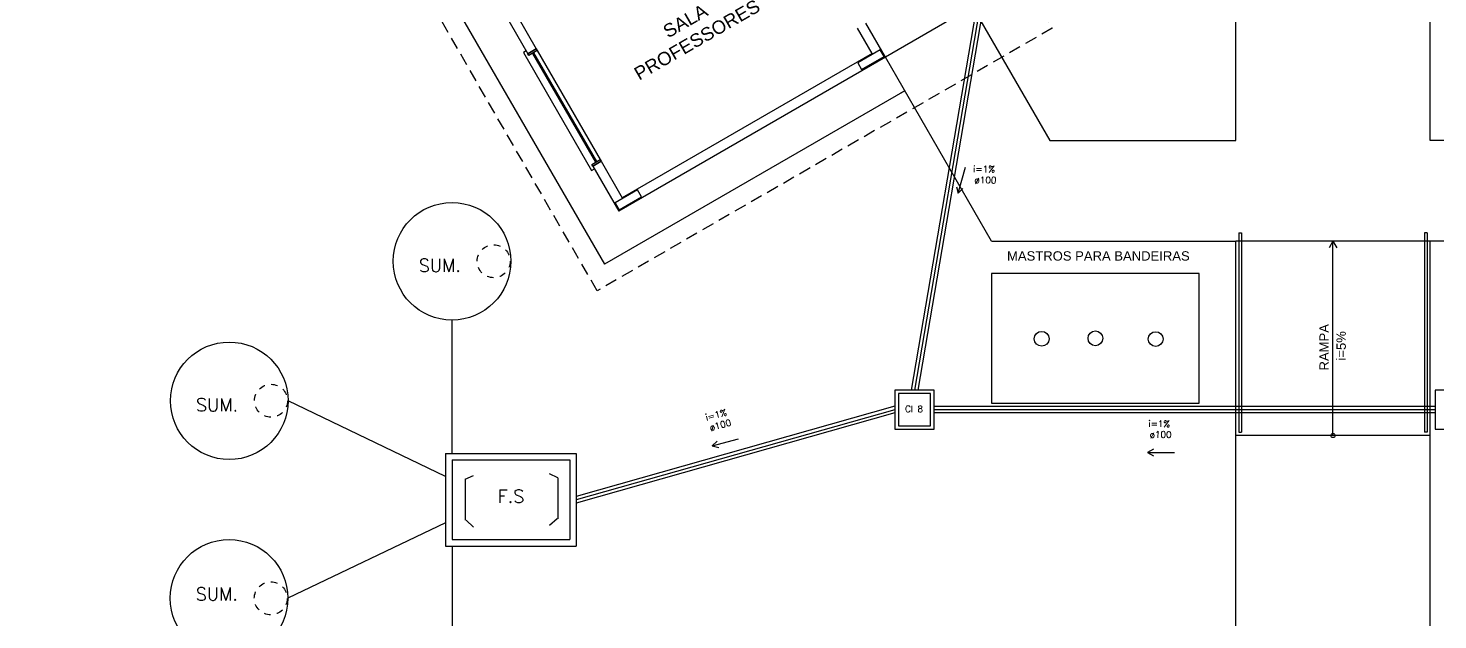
# Model space of a CAD drawing. Extents: x 384 to 538, y 71 to 145.
# Drawn here: x 444.43 to 466.17, y 86.16 to 95.28 of the extents above; entities that cross this region are included whole.
import ezdxf

# ---------------------------------------------------------------- set-up
doc = ezdxf.new("R2010")
doc.units = 0
doc.header["$LTSCALE"] = 0.005
doc.linetypes.add('HIDDEN', pattern=[9.525, 6.35, -3.175])
doc.linetypes.add('TRACEJADO_G', pattern=[0.375, 0.25, -0.125])
for name, color, linetype in [('A-PARED', 5, 'CONTINUOUS'), ('A-PARED-PISOS', 2, 'CONTINUOUS'), ('A-PAREDE', 5, 'CONTINUOUS'), ('A-PISOS', 2, 'CONTINUOUS'), ('A-PISOS-CTEL', 2, 'TRACEJADO_G'), ('A-PISOS-NIVEL', 1, 'CONTINUOUS'), ('A-TEXTO', 3, 'CONTINUOUS'), ('ARQ-EQP-VISTA', 1, 'CONTINUOUS'), ('ARQ-ESQ-VISTA1', 2, 'CONTINUOUS'), ('ARQ-PIS-VISTA', 8, 'CONTINUOUS'), ('ARQ-TXT-1_050', 2, 'CONTINUOUS'), ('ARQ-TXT-1_075', 2, 'CONTINUOUS'), ('EIXOS', 1, 'CONTINUOUS'), ('ESG-GERAL', 7, 'CONTINUOUS'), ('LEGENDA', 7, 'CONTINUOUS'), ('TUB-ESGOTO', 7, 'CONTINUOUS')]:
    doc.layers.add(name, color=color, linetype=linetype)
doc.styles.add('ESC-50-A20', font='arial.ttf', dxfattribs={"height": 0.1})
doc.styles.add('R80', font='SIMPLEX.SHX', dxfattribs={"height": 0.2})
doc.styles.get("Standard").update_dxf_attribs({"font": 'simplex.shx'})
doc.styles.add('T20', font='simplex.shx', dxfattribs={"height": 0.2})

msp = doc.modelspace()

# ---------------------------------------------------------------- linework, layer by layer
at = {"layer": 'A-PARED', "color": 251}
for p, q in [((451.69, 95.661, 0.728), (452.138, 94.886)), ((451.968, 95.481), (452.268, 94.961)), ((457.446, 94.891), (457.221, 95.281)), ((457.651, 94.836), (457.351, 95.356)), ((457.651, 94.836), (453.538, 92.461)), ((457.446, 94.891), (453.593, 92.666)), ((453.138, 93.154), (453.538, 92.461)), ((453.268, 93.229), (453.593, 92.666))]:
    msp.add_line(p, q, dxfattribs=at)
msp.add_lwpolyline([(459.289, 89.499), (462.489, 89.499), (462.489, 91.499), (459.289, 91.499)], close=True, dxfattribs=at)
at = {"layer": 'A-PARED-PISOS', "color": 251}
msp.add_line((458.994, 95.611), (457.651, 94.836), dxfattribs=at)
at = {"layer": 'A-PAREDE', "color": 251}
for p, q in [((452.268, 94.961), (452.138, 94.886)), ((452.138, 94.886), (452.268, 94.961)), ((452.268, 94.961), (452.138, 94.886)), ((453.268, 93.229), (453.138, 93.154)), ((453.138, 93.154), (453.268, 93.229)), ((453.268, 93.229), (453.138, 93.154))]:
    msp.add_line(p, q, dxfattribs=at)
at = {"layer": 'A-PAREDE', "color": 2, "extrusion": (0, 0, -1)}
for p, q in [((458.772, 92.737), (458.885, 93.137)), ((454.982, 88.841), (455.384, 88.95)), ((461.692, 88.736), (462.108, 88.736))]:
    msp.add_line(p, q, dxfattribs=at)
at = {"layer": 'A-PAREDE'}
for p, q in [((450.97, 88.723), (450.968, 90.78)), ((450.87, 88.366), (448.44, 89.535, 15.508)), ((450.87, 87.652), (448.436, 86.489, 15.509)), ((450.97, 87.295), (450.968, 85.238))]:
    msp.add_line(p, q, dxfattribs=at)
at = {"layer": 'A-PAREDE', "color": 1}
msp.add_line((457.796, 89.398), (452.884, 88.009), dxfattribs=at)
at = {"layer": 'A-PAREDE', "color": 251}
for points in [[(457.224, 94.746), (457.284, 94.642), (457.631, 94.842), (457.571, 94.946)], [(453.483, 92.586), (453.543, 92.482), (453.89, 92.682), (453.83, 92.786)]]:
    msp.add_lwpolyline(points, close=True, dxfattribs=at)
at = {"layer": 'A-PAREDE', "color": 2}
for points in [[(458.746, 92.837), (458.772, 92.737), (458.846, 92.809)], [(455.056, 88.914), (454.982, 88.841), (455.083, 88.814)], [(461.782, 88.788), (461.692, 88.736), (461.782, 88.684)]]:
    msp.add_lwpolyline(points, dxfattribs=at)
at = {"layer": 'A-PISOS', "color": 251}
for p, q in [((444.843, 106.321), (453.318, 91.642)), ((457.951, 94.317), (453.318, 91.642)), ((457.951, 94.317), (457.886, 94.279)), ((457.951, 94.317), (457.886, 94.279))]:
    msp.add_line(p, q, dxfattribs=at)
at = {"layer": 'A-PISOS-CTEL', "color": 251, "linetype": 'TRACEJADO_G', "ltscale": 150}
msp.add_lwpolyline([(444.433, 106.431), (451.448, 110.481), (460.223, 95.282), (453.208, 91.232)], close=True, dxfattribs=at)
at = {"layer": 'A-PISOS-NIVEL', "color": 251}
for p, q in [((463.052, 93.549), (463.052, 100.799)), ((466.052, 93.549), (466.052, 100.799)), ((458.994, 95.611), (460.184, 93.549)), ((459.289, 91.999), (457.651, 94.836)), ((460.184, 93.549), (463.052, 93.549)), ((468.927, 93.549), (466.052, 93.549)), ((459.289, 91.999), (463.052, 91.999)), ((463.052, 84.581), (463.052, 91.999)), ((466.052, 91.999), (463.052, 91.999)), ((466.052, 84.581), (466.052, 91.999)), ((469.822, 91.999), (466.052, 91.999)), ((466.052, 88.999), (463.052, 88.999)), ((463.102, 89.049), (463.142, 89.049)), ((466.002, 89.049), (465.962, 89.049))]:
    msp.add_line(p, q, dxfattribs=at)
at = {"layer": 'ARQ-EQP-VISTA', "color": 251}
for centre in [(460.061, 90.491), (460.889, 90.499), (461.818, 90.487)]:
    msp.add_circle(centre, 0.114, dxfattribs=at)
at = {"layer": 'ARQ-ESQ-VISTA1', "color": 251}
for p, q in [((452.209, 94.893), (453.179, 93.213)), ((452.226, 94.903), (453.196, 93.223)), ((452.283, 94.935), (453.253, 93.255))]:
    msp.add_line(p, q, dxfattribs=at)
msp.add_lwpolyline([(452.113, 94.93), (452.069, 94.905), (453.119, 93.086), (453.163, 93.111)], dxfattribs=at)
for points in [[(452.268, 94.961), (452.283, 94.935), (452.153, 94.86), (452.138, 94.886)], [(453.253, 93.255), (453.268, 93.229), (453.138, 93.154), (453.123, 93.18)]]:
    msp.add_lwpolyline(points, close=True, dxfattribs=at)
at = {"layer": 'ARQ-PIS-VISTA', "color": 251}
for p, q in [((463.102, 92.124), (463.102, 89.049)), ((463.102, 92.124), (463.142, 92.124)), ((463.142, 92.124), (463.142, 89.049)), ((465.962, 92.124), (465.962, 89.049)), ((466.002, 92.124), (465.962, 92.124)), ((466.002, 92.124), (466.002, 89.049))]:
    msp.add_line(p, q, dxfattribs=at)
for points in [[(464.552, 89.006), (464.552, 91.999), (464.493, 91.896)], [(464.552, 89.006), (464.552, 91.999), (464.611, 91.896)]]:
    msp.add_lwpolyline(points, dxfattribs=at)
msp.add_circle((464.552, 88.999), 0.0321, dxfattribs=at)
at = {"layer": 'EIXOS'}
for p, q in [((459.405, 97.338), (458.098, 89.701)), ((466.13, 89.398), (458.401, 89.398))]:
    msp.add_line(p, q, dxfattribs=at)
at = {"layer": 'ESG-GERAL', "color": 5, "linetype": 'Continuous', "extrusion": (0, 0, -1)}
for points in [[(-458.401, 89.096), (-458.401, 89.701), (-457.796, 89.701), (-457.796, 89.096)], [(-466.735, 89.096), (-466.735, 89.701), (-466.13, 89.701), (-466.13, 89.096)]]:
    msp.add_lwpolyline(points, close=True, dxfattribs=at)
at = {"layer": 'ESG-GERAL', "color": 1, "linetype": 'Continuous', "extrusion": (0, 0, -1)}
msp.add_lwpolyline([(-458.346, 89.646), (-457.851, 89.646), (-457.851, 89.151), (-458.346, 89.151)], close=True, dxfattribs=at)
at = {"layer": 'LEGENDA', "color": 5, "linetype": 'Continuous'}
for p, q in [((450.87, 88.723), (450.87, 87.295)), ((450.87, 88.723), (452.884, 88.723)), ((452.884, 88.723), (452.884, 87.295)), ((450.87, 87.295), (452.884, 87.295))]:
    msp.add_line(p, q, dxfattribs=at)
at = {"layer": 'LEGENDA', "color": 1, "linetype": 'Continuous'}
for p, q in [((450.97, 88.623), (450.97, 87.395)), ((450.97, 88.623), (452.784, 88.623)), ((452.784, 88.623), (452.784, 87.395)), ((450.97, 87.395), (452.784, 87.395))]:
    msp.add_line(p, q, dxfattribs=at)
at = {"layer": 'LEGENDA', "color": 3, "linetype": 'Continuous'}
for p, q in [((451.173, 88.326), (451.302, 88.384)), ((451.173, 88.326), (451.173, 87.693)), ((452.602, 88.349), (452.473, 88.408)), ((452.602, 88.349), (452.602, 87.717)), ((451.184, 87.693), (451.302, 87.588)), ((452.59, 87.717), (452.473, 87.611))]:
    msp.add_line(p, q, dxfattribs=at)
at = {"layer": 'LEGENDA', "color": 5, "linetype": 'Continuous'}
for centre in [(450.968, 91.686), (447.534, 89.535, 15.508), (447.53, 86.489, 15.509)]:
    msp.add_circle(centre, 0.906, dxfattribs=at)
at = {"layer": 'LEGENDA', "color": 2, "linetype": 'HIDDEN'}
for centre in [(451.611, 91.687), (448.177, 89.536, 15.508), (448.173, 86.488, 15.509)]:
    msp.add_circle(centre, 0.254, dxfattribs=at)
at = {"layer": 'TUB-ESGOTO', "linetype": 'Continuous'}
for p, q in [((459.348, 97.305), (458.048, 89.701)), ((459.461, 97.37), (458.149, 89.701)), ((457.796, 89.45), (452.884, 88.061)), ((457.796, 89.347), (452.884, 87.957)), ((466.13, 89.448), (458.401, 89.448)), ((466.13, 89.348), (458.401, 89.348))]:
    msp.add_line(p, q, dxfattribs=at)

# ---------------------------------------------------------------- texts
at = {"layer": 'A-TEXTO', "color": 1}
for s, rotation, p in [('i=1%', 359.5031, (459.004, 93.059)), ('ø100', 359.5031, (459.024, 92.891)), ('i=1%', 14.7216, (454.89, 89.227)), ('ø100', 14.7216, (454.954, 89.071)), ('i=1%', 359.5031, (461.705, 89.133)), ('ø100', 359.5031, (461.725, 88.966))]:
    msp.add_text(s, height=0.1, rotation=rotation, dxfattribs=at).set_placement(p)
at = {"layer": 'A-TEXTO', "style": 'R80'}
msp.add_text('CI 8', height=0.1, rotation=359.7846, dxfattribs=at).set_placement((457.953, 89.36))
at = {"layer": 'ARQ-TXT-1_050', "color": 251, "insert": (453.132, 94.684), "char_height": 0.2048, "attachment_point": 1, "rotation": 30, "style": 'ESC-50-A20'}
msp.add_mtext_dynamic_manual_height_columns('\\pxi6.0029;SALA\\P\\pi2.5315;PROFESSORES      ', width=2.70678, gutter_width=1, heights=[0], dxfattribs=at)
at = {"layer": 'ARQ-TXT-1_075', "color": 251, "style": 'ESC-50-A20'}
msp.add_text('MASTROS PARA BANDEIRAS', height=0.144, dxfattribs=at).set_placement((459.526, 91.697))
at = {"layer": 'ARQ-TXT-1_075', "color": 251, "char_height": 0.144, "attachment_point": 1, "rotation": 90, "style": 'ESC-50-A20'}
for s, insert in [('\\pxqc;RAMPA', (464.343, 88.789)), ('\\pxqc;i=5%', (464.606, 88.811))]:
    msp.add_mtext_dynamic_manual_height_columns(s, width=3.14305, gutter_width=0.5, heights=[0], dxfattribs=dict(at, insert=insert))
at = {"layer": 'LEGENDA', "color": 3, "linetype": 'Continuous', "style": 'T20'}
for s, p in [('SUM.', (450.454, 91.523)), ('SUM.', (447.02, 89.373, 15.508)), ('F.S', (451.673, 87.963)), ('SUM.', (447.016, 86.456, 15.509))]:
    msp.add_text(s, height=0.2, dxfattribs=at).set_placement(p)

doc.saveas('drawing.dxf')
